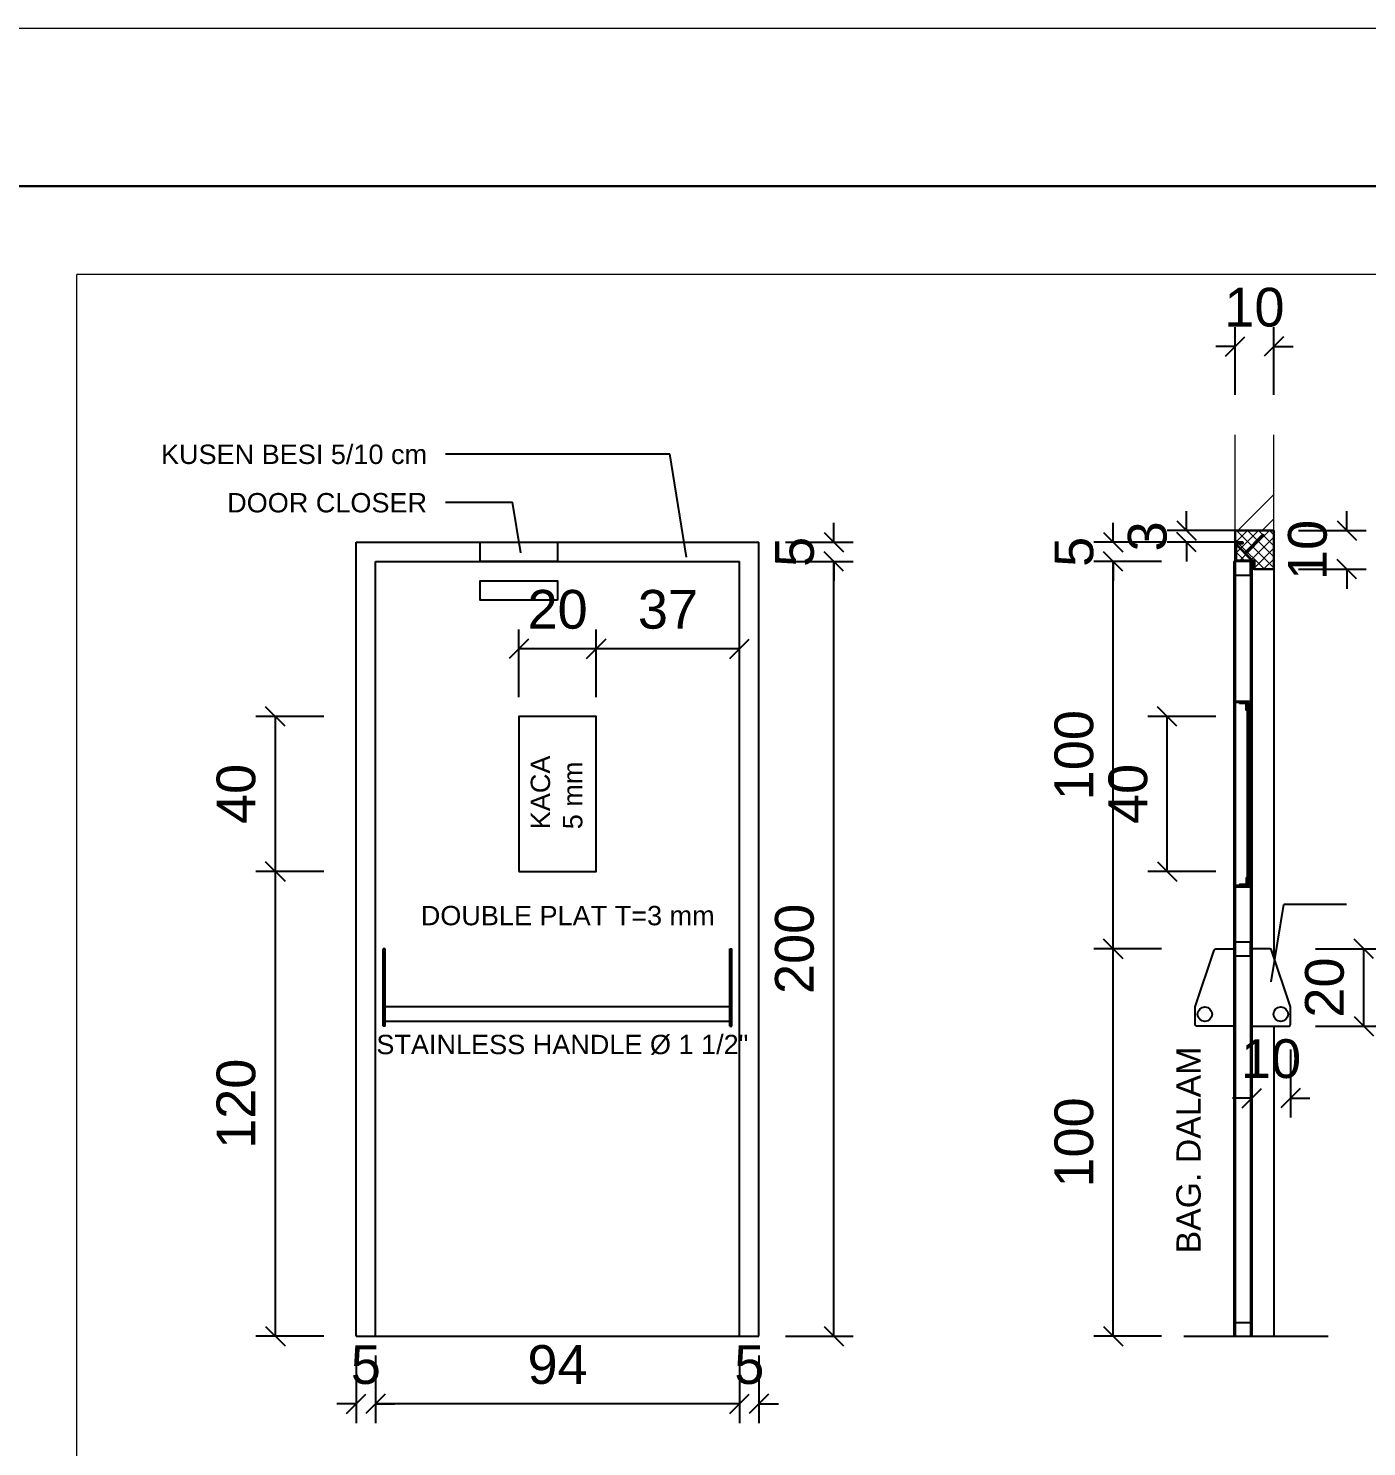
# Model space of a CAD drawing. Header units: millimetres. Extents: x -108 to 351, y -17 to 192.
# Drawn here: x 244.7 to 251.62, y 61.98 to 69.31 of the extents above; entities that cross this region are included whole.
import ezdxf
from ezdxf.enums import TextEntityAlignment as Align

# ---------------------------------------------------------------- set-up
doc = ezdxf.new("R2010")
doc.units = ezdxf.units.MM
doc.layers.get('defpoints').update_dxf_attribs({"color": 1})
for name, color, linetype, lineweight in [('ars', 11, 'Continuous', 0), ('ARSIR', 31, 'Continuous', 5), ('KOL', 1, 'Continuous', 30), ('KOP', 7, 'Continuous', 20), ('KOP GARIS', 1, 'Continuous', 30), ('lan', 7, 'Continuous', 15), ('NOT', 7, 'Continuous', 20), ('tem', 5, 'Continuous', 20), ('u', 6, 'Continuous', 20), ('u @ 1', 6, 'Continuous', 20)]:
    doc.layers.add(name, color=color, linetype=linetype, lineweight=lineweight)
for name, color, linetype in [('HID', 1, 'Continuous'), ('Kusen', 30, 'Continuous'), ('STL', 6, 'Continuous')]:
    doc.layers.add(name, color=color, linetype=linetype)
doc.styles.get("Standard").update_dxf_attribs({"font": 'arial.ttf'})
doc.dimstyles.new('SK-50', dxfattribs={"dimscale": 0, "dimtxt": 0.2, "dimasz": 0.1, "dimexe": 0.1, "dimexo": 0, "dimgap": 0.1, "dimtad": 1, "dimdec": 0, "dimlfac": 50, "dimzin": 0, "dimdsep": 46, "dimtxsty": 'Standard', "dimblk": 'OBLIQUE', "dimcen": 0.09, "dimclrd": 256, "dimclre": 256, "dimclrt": 256, "dimadec": 0, "dimazin": 0, "dimtfac": 1, "dimtdec": 0, "dimtofl": 0, "dimtmove": 0, "dimatfit": 3, "dimldrblk": 'OBLIQUE', "dimfxl": 0, "dimtolj": 1, "dimtzin": 0, "dimarcsym": 0})
pattern_1 = [(315, (251.339802, 66.71195), (-0.0282843, -0.0282843), []), (225, (251.339802, 66.71195), (-0.0282843, 0.0282843), [])]

# ---------------------------------------------------------------- blocks, each defined once
blk = doc.blocks.new('_Oblique')
at = {"color": 0, "linetype": 'ByBlock', "lineweight": -2}
blk.add_line((-0.5, -0.5), (0.5, 0.5), dxfattribs=at)
blk = doc.blocks.new('*D83')
at = {"layer": 'defpoints', "color": 0, "transparency": 16777216}
for p in [(248.6133, 66.552), (248.8633, 66.552), (248.6133, 62.552)]:
    blk.add_point(p, dxfattribs=at)
at = {"layer": 'u', "lineweight": -2, "transparency": 16777216}
for p, q in [((248.6133, 66.552), (248.9633, 66.552)), ((248.8633, 62.552), (248.8633, 66.552)), ((248.6133, 62.552), (248.9633, 62.552))]:
    blk.add_line(p, q, dxfattribs=at)
at = {"layer": 'u', "lineweight": -2, "transparency": 16777216, "xscale": 0.1, "yscale": 0.1, "zscale": 0.1}
for p, rotation in [((248.8633, 66.552), 90), ((248.8633, 62.552), 270)]:
    blk.add_blockref('_Oblique', p, dxfattribs=dict(at, rotation=rotation))
at = {"layer": 'u', "transparency": 16777216, "insert": (248.6612, 64.552), "char_height": 0.2, "attachment_point": 5, "rotation": 90}
blk.add_mtext('\\A1;200', dxfattribs=at)
blk = doc.blocks.new('*D84')
at = {"layer": 'defpoints', "color": 0, "transparency": 16777216}
for p in [(248.6133, 66.652), (248.8633, 66.652), (248.6133, 66.552)]:
    blk.add_point(p, dxfattribs=at)
at = {"layer": 'u', "lineweight": -2, "transparency": 16777216}
for p, q in [((248.8633, 66.652), (248.8633, 66.752)), ((248.6133, 66.652), (248.9633, 66.652)), ((248.6133, 66.552), (248.9633, 66.552)), ((248.8633, 66.552), (248.8633, 66.452))]:
    blk.add_line(p, q, dxfattribs=at)
at = {"layer": 'u', "lineweight": -2, "transparency": 16777216, "xscale": 0.1, "yscale": 0.1, "zscale": 0.1}
for p, rotation in [((248.8633, 66.652), 270), ((248.8633, 66.552), 90)]:
    blk.add_blockref('_Oblique', p, dxfattribs=dict(at, rotation=rotation))
at = {"layer": 'u', "transparency": 16777216, "insert": (248.6616, 66.602), "char_height": 0.2, "attachment_point": 5, "rotation": 90}
blk.add_mtext('\\A1;5', dxfattribs=at)
blk = doc.blocks.new('*D85')
at = {"layer": 'defpoints', "color": 0, "transparency": 16777216}
for p in [(246.4972, 62.4523), (248.3772, 62.4523), (246.4972, 62.2023)]:
    blk.add_point(p, dxfattribs=at)
at = {"layer": 'u', "lineweight": -2, "transparency": 16777216}
for p, q in [((246.4972, 62.4523), (246.4972, 62.1023)), ((248.3772, 62.4523), (248.3772, 62.1023)), ((248.3772, 62.2023), (246.4972, 62.2023))]:
    blk.add_line(p, q, dxfattribs=at)
at = {"layer": 'u', "lineweight": -2, "transparency": 16777216, "xscale": 0.1, "yscale": 0.1, "zscale": 0.1, "rotation": 180}
blk.add_blockref('_Oblique', (246.4972, 62.2023), dxfattribs=at)
at = {"layer": 'u', "lineweight": -2, "transparency": 16777216, "xscale": 0.1, "yscale": 0.1, "zscale": 0.1}
blk.add_blockref('_Oblique', (248.3772, 62.2023), dxfattribs=at)
at = {"layer": 'u', "transparency": 16777216, "insert": (247.4372, 62.4044), "char_height": 0.2, "attachment_point": 5}
blk.add_mtext('\\A1;94', dxfattribs=at)
blk = doc.blocks.new('*D86')
at = {"layer": 'defpoints', "color": 0, "transparency": 16777216}
for p in [(246.3972, 62.4523), (246.4972, 62.4523), (246.3972, 62.2023)]:
    blk.add_point(p, dxfattribs=at)
at = {"layer": 'u', "lineweight": -2, "transparency": 16777216}
for p, q in [((246.3972, 62.4523), (246.3972, 62.1023)), ((246.4972, 62.4523), (246.4972, 62.1023)), ((246.3972, 62.2023), (246.2972, 62.2023)), ((246.4972, 62.2023), (246.5972, 62.2023))]:
    blk.add_line(p, q, dxfattribs=at)
at = {"layer": 'u', "lineweight": -2, "transparency": 16777216, "xscale": 0.1, "yscale": 0.1, "zscale": 0.1}
blk.add_blockref('_Oblique', (246.3972, 62.2023), dxfattribs=at)
at = {"layer": 'u', "lineweight": -2, "transparency": 16777216, "xscale": 0.1, "yscale": 0.1, "zscale": 0.1, "rotation": 180}
blk.add_blockref('_Oblique', (246.4972, 62.2023), dxfattribs=at)
at = {"layer": 'u', "transparency": 16777216, "insert": (246.4472, 62.404), "char_height": 0.2, "attachment_point": 5}
blk.add_mtext('\\A1;5', dxfattribs=at)
blk = doc.blocks.new('*D87')
at = {"layer": 'defpoints', "color": 0, "transparency": 16777216}
for p in [(245.9797, 65.752), (246.2297, 65.752), (246.2297, 64.952)]:
    blk.add_point(p, dxfattribs=at)
at = {"layer": 'u', "lineweight": -2, "transparency": 16777216}
for p, q in [((246.2297, 65.752), (245.8797, 65.752)), ((245.9797, 64.952), (245.9797, 65.752)), ((246.2297, 64.952), (245.8797, 64.952))]:
    blk.add_line(p, q, dxfattribs=at)
at = {"layer": 'u', "lineweight": -2, "transparency": 16777216, "xscale": 0.1, "yscale": 0.1, "zscale": 0.1}
for p, rotation in [((245.9797, 65.752), 90), ((245.9797, 64.952), 270)]:
    blk.add_blockref('_Oblique', p, dxfattribs=dict(at, rotation=rotation))
at = {"layer": 'u', "transparency": 16777216, "insert": (245.7776, 65.352), "char_height": 0.2, "attachment_point": 5, "rotation": 90}
blk.add_mtext('\\A1;40', dxfattribs=at)
blk = doc.blocks.new('*D88')
at = {"layer": 'defpoints', "color": 0, "transparency": 16777216}
for p in [(247.2372, 66.102), (247.2372, 65.852), (247.6372, 65.852)]:
    blk.add_point(p, dxfattribs=at)
at = {"layer": 'u', "lineweight": -2, "transparency": 16777216}
for p, q in [((247.2372, 65.852), (247.2372, 66.202)), ((247.6372, 65.852), (247.6372, 66.202)), ((247.6372, 66.102), (247.2372, 66.102))]:
    blk.add_line(p, q, dxfattribs=at)
at = {"layer": 'u', "lineweight": -2, "transparency": 16777216, "xscale": 0.1, "yscale": 0.1, "zscale": 0.1, "rotation": 180}
blk.add_blockref('_Oblique', (247.2372, 66.102), dxfattribs=at)
at = {"layer": 'u', "lineweight": -2, "transparency": 16777216, "xscale": 0.1, "yscale": 0.1, "zscale": 0.1}
blk.add_blockref('_Oblique', (247.6372, 66.102), dxfattribs=at)
at = {"layer": 'u', "transparency": 16777216, "insert": (247.4372, 66.3041), "char_height": 0.2, "attachment_point": 5}
blk.add_mtext('\\A1;20', dxfattribs=at)
blk = doc.blocks.new('*D89')
at = {"layer": 'defpoints', "color": 0, "transparency": 16777216}
for p in [(247.6372, 66.102), (247.6372, 65.852), (248.3772, 65.852)]:
    blk.add_point(p, dxfattribs=at)
at = {"layer": 'u', "lineweight": -2, "transparency": 16777216}
for p, q in [((247.6372, 65.852), (247.6372, 66.202)), ((248.3772, 65.852), (248.3772, 66.202)), ((248.3772, 66.102), (247.6372, 66.102))]:
    blk.add_line(p, q, dxfattribs=at)
at = {"layer": 'u', "lineweight": -2, "transparency": 16777216, "xscale": 0.1, "yscale": 0.1, "zscale": 0.1, "rotation": 180}
blk.add_blockref('_Oblique', (247.6372, 66.102), dxfattribs=at)
at = {"layer": 'u', "lineweight": -2, "transparency": 16777216, "xscale": 0.1, "yscale": 0.1, "zscale": 0.1}
blk.add_blockref('_Oblique', (248.3772, 66.102), dxfattribs=at)
at = {"layer": 'u', "transparency": 16777216, "insert": (248.0072, 66.3041), "char_height": 0.2, "attachment_point": 5}
blk.add_mtext('\\A1;37', dxfattribs=at)
blk = doc.blocks.new('*D90')
at = {"layer": 'defpoints', "color": 0, "transparency": 16777216}
for p in [(245.9797, 64.952), (246.2297, 64.952), (246.2297, 62.552)]:
    blk.add_point(p, dxfattribs=at)
at = {"layer": 'u', "lineweight": -2, "transparency": 16777216}
for p, q in [((246.2297, 64.952), (245.8797, 64.952)), ((245.9797, 62.552), (245.9797, 64.952)), ((246.2297, 62.552), (245.8797, 62.552))]:
    blk.add_line(p, q, dxfattribs=at)
at = {"layer": 'u', "lineweight": -2, "transparency": 16777216, "xscale": 0.1, "yscale": 0.1, "zscale": 0.1}
for p, rotation in [((245.9797, 64.952), 90), ((245.9797, 62.552), 270)]:
    blk.add_blockref('_Oblique', p, dxfattribs=dict(at, rotation=rotation))
at = {"layer": 'u', "transparency": 16777216, "insert": (245.7776, 63.752), "char_height": 0.2, "attachment_point": 5, "rotation": 90}
blk.add_mtext('\\A1;120', dxfattribs=at)
blk = doc.blocks.new('*D91')
at = {"layer": 'defpoints', "color": 0, "transparency": 16777216}
for p in [(250.5856, 65.752), (250.8356, 65.752), (250.8356, 64.952)]:
    blk.add_point(p, dxfattribs=at)
at = {"layer": 'u', "lineweight": -2, "transparency": 16777216}
for p, q in [((250.8356, 65.752), (250.4856, 65.752)), ((250.5856, 64.952), (250.5856, 65.752)), ((250.8356, 64.952), (250.4856, 64.952))]:
    blk.add_line(p, q, dxfattribs=at)
at = {"layer": 'u', "lineweight": -2, "transparency": 16777216, "xscale": 0.1, "yscale": 0.1, "zscale": 0.1}
for p, rotation in [((250.5856, 65.752), 90), ((250.5856, 64.952), 270)]:
    blk.add_blockref('_Oblique', p, dxfattribs=dict(at, rotation=rotation))
at = {"layer": 'u', "transparency": 16777216, "insert": (250.3835, 65.352), "char_height": 0.2, "attachment_point": 5, "rotation": 90}
blk.add_mtext('\\A1;40', dxfattribs=at)
blk = doc.blocks.new('*D92')
at = {"layer": 'defpoints', "color": 0, "transparency": 16777216}
for p in [(251.3506, 64.5523), (251.6006, 64.5523), (251.3506, 64.1523)]:
    blk.add_point(p, dxfattribs=at)
at = {"layer": 'u', "lineweight": -2, "transparency": 16777216}
for p, q in [((251.3506, 64.5523), (251.7006, 64.5523)), ((251.6006, 64.1523), (251.6006, 64.5523)), ((251.3506, 64.1523), (251.7006, 64.1523))]:
    blk.add_line(p, q, dxfattribs=at)
at = {"layer": 'u', "lineweight": -2, "transparency": 16777216, "xscale": 0.1, "yscale": 0.1, "zscale": 0.1}
for p, rotation in [((251.6006, 64.5523), 90), ((251.6006, 64.1523), 270)]:
    blk.add_blockref('_Oblique', p, dxfattribs=dict(at, rotation=rotation))
at = {"layer": 'u', "transparency": 16777216, "insert": (251.3984, 64.3523), "char_height": 0.2, "attachment_point": 5, "rotation": 90}
blk.add_mtext('\\A1;20', dxfattribs=at)
blk = doc.blocks.new('*D93')
at = {"layer": 'defpoints', "color": 0, "transparency": 16777216}
for p in [(251.0216, 64.0317), (251.2216, 64.0317), (251.0216, 63.7817)]:
    blk.add_point(p, dxfattribs=at)
at = {"layer": 'u', "lineweight": -2, "transparency": 16777216}
for p, q in [((251.0216, 64.0317), (251.0216, 63.6817)), ((251.2216, 64.0317), (251.2216, 63.6817)), ((251.0216, 63.7817), (250.9216, 63.7817)), ((251.2216, 63.7817), (251.3216, 63.7817))]:
    blk.add_line(p, q, dxfattribs=at)
at = {"layer": 'u', "lineweight": -2, "transparency": 16777216, "xscale": 0.1, "yscale": 0.1, "zscale": 0.1}
blk.add_blockref('_Oblique', (251.0216, 63.7817), dxfattribs=at)
at = {"layer": 'u', "lineweight": -2, "transparency": 16777216, "xscale": 0.1, "yscale": 0.1, "zscale": 0.1, "rotation": 180}
blk.add_blockref('_Oblique', (251.2216, 63.7817), dxfattribs=at)
at = {"layer": 'u', "transparency": 16777216, "insert": (251.1216, 63.9839), "char_height": 0.2, "attachment_point": 5}
blk.add_mtext('\\A1;10', dxfattribs=at)
blk = doc.blocks.new('*D94')
at = {"layer": 'defpoints', "color": 0, "transparency": 16777216}
for p in [(250.3066, 64.5523), (250.5566, 64.5523), (250.5566, 62.5523)]:
    blk.add_point(p, dxfattribs=at)
at = {"layer": 'u', "lineweight": -2, "transparency": 16777216}
for p, q in [((250.5566, 64.5523), (250.2066, 64.5523)), ((250.3066, 62.5523), (250.3066, 64.5523)), ((250.5566, 62.5523), (250.2066, 62.5523))]:
    blk.add_line(p, q, dxfattribs=at)
at = {"layer": 'u', "lineweight": -2, "transparency": 16777216, "xscale": 0.1, "yscale": 0.1, "zscale": 0.1}
for p, rotation in [((250.3066, 64.5523), 90), ((250.3066, 62.5523), 270)]:
    blk.add_blockref('_Oblique', p, dxfattribs=dict(at, rotation=rotation))
at = {"layer": 'u', "transparency": 16777216, "insert": (250.1045, 63.5523), "char_height": 0.2, "attachment_point": 5, "rotation": 90}
blk.add_mtext('\\A1;100', dxfattribs=at)
blk = doc.blocks.new('*D95')
at = {"layer": 'defpoints', "color": 0, "transparency": 16777216}
for p in [(250.3066, 66.5523), (250.5566, 66.5523), (250.5566, 64.5523)]:
    blk.add_point(p, dxfattribs=at)
at = {"layer": 'u', "lineweight": -2, "transparency": 16777216}
for p, q in [((250.5566, 66.5523), (250.2066, 66.5523)), ((250.3066, 64.5523), (250.3066, 66.5523)), ((250.5566, 64.5523), (250.2066, 64.5523))]:
    blk.add_line(p, q, dxfattribs=at)
at = {"layer": 'u', "lineweight": -2, "transparency": 16777216, "xscale": 0.1, "yscale": 0.1, "zscale": 0.1}
for p, rotation in [((250.3066, 66.5523), 90), ((250.3066, 64.5523), 270)]:
    blk.add_blockref('_Oblique', p, dxfattribs=dict(at, rotation=rotation))
at = {"layer": 'u', "transparency": 16777216, "insert": (250.1045, 65.5523), "char_height": 0.2, "attachment_point": 5, "rotation": 90}
blk.add_mtext('\\A1;100', dxfattribs=at)
blk = doc.blocks.new('*D96')
at = {"layer": 'defpoints', "color": 0, "transparency": 16777216}
for p in [(250.9356, 67.6621), (250.9356, 67.4121), (251.1356, 67.4121)]:
    blk.add_point(p, dxfattribs=at)
at = {"layer": 'u', "lineweight": -2, "transparency": 16777216}
for p, q in [((250.9356, 67.4121), (250.9356, 67.7621)), ((251.1356, 67.4121), (251.1356, 67.7621)), ((250.9356, 67.6621), (250.8356, 67.6621)), ((251.1356, 67.6621), (251.2356, 67.6621))]:
    blk.add_line(p, q, dxfattribs=at)
at = {"layer": 'u', "lineweight": -2, "transparency": 16777216, "xscale": 0.1, "yscale": 0.1, "zscale": 0.1}
blk.add_blockref('_Oblique', (250.9356, 67.6621), dxfattribs=at)
at = {"layer": 'u', "lineweight": -2, "transparency": 16777216, "xscale": 0.1, "yscale": 0.1, "zscale": 0.1, "rotation": 180}
blk.add_blockref('_Oblique', (251.1356, 67.6621), dxfattribs=at)
at = {"layer": 'u', "transparency": 16777216, "insert": (251.0356, 67.8642), "char_height": 0.2, "attachment_point": 5}
blk.add_mtext('\\A1;10', dxfattribs=at)
blk = doc.blocks.new('*D97')
at = {"layer": 'defpoints', "color": 0, "transparency": 16777216}
for p in [(250.3066, 66.6523), (250.5566, 66.6523), (250.5566, 66.5523)]:
    blk.add_point(p, dxfattribs=at)
at = {"layer": 'u', "lineweight": -2, "transparency": 16777216}
for p, q in [((250.3066, 66.6523), (250.3066, 66.7523)), ((250.5566, 66.6523), (250.2066, 66.6523)), ((250.5566, 66.5523), (250.2066, 66.5523)), ((250.3066, 66.5523), (250.3066, 66.4523))]:
    blk.add_line(p, q, dxfattribs=at)
at = {"layer": 'u', "lineweight": -2, "transparency": 16777216, "xscale": 0.1, "yscale": 0.1, "zscale": 0.1}
for p, rotation in [((250.3066, 66.6523), 270), ((250.3066, 66.5523), 90)]:
    blk.add_blockref('_Oblique', p, dxfattribs=dict(at, rotation=rotation))
at = {"layer": 'u', "transparency": 16777216, "insert": (250.1049, 66.6023), "char_height": 0.2, "attachment_point": 5, "rotation": 90}
blk.add_mtext('\\A1;5', dxfattribs=at)
blk = doc.blocks.new('KOPA2-TPAK r')
at = {"layer": 'KOP'}
blk.add_lwpolyline([(0, 0), (59.4, 0), (59.4, 42.135), (0, 42.135)], close=True, dxfattribs=at)
at = {"layer": 'KOP GARIS'}
blk.add_lwpolyline([(0.8148, 0.8148), (58.5852, 0.8148), (58.5852, 41.3202), (0.8148, 41.3202)], close=True, dxfattribs=at)
at = {"layer": 'KOP'}
for p in [(51.8642, 6.6116), (51.8642, 6.2116), (51.8642, 5.8116)]:
    blk.add_attdef('JUDUL', p, '', height=0.25, dxfattribs=at)
for tag, p in [('SKALA', (51.8156, 4.9133)), ('SKALA', (51.8156, 4.6019)), ('SKALA', (51.8156, 4.3123)), ('AR-00', (57.7488, 3.1954))]:
    blk.add_attdef(tag, text='', height=0.1716, dxfattribs=at).set_placement(p, align=Align.MIDDLE_CENTER)
blk = doc.blocks.new('*D99')
at = {"layer": 'defpoints', "color": 0, "transparency": 16777216}
for p in [(248.3772, 62.4523), (248.4772, 62.4523), (248.4772, 62.2023)]:
    blk.add_point(p, dxfattribs=at)
at = {"layer": 'u', "lineweight": -2, "transparency": 16777216}
for p, q in [((248.3772, 62.4523), (248.3772, 62.1023)), ((248.4772, 62.4523), (248.4772, 62.1023)), ((248.3772, 62.2023), (248.2772, 62.2023)), ((248.4772, 62.2023), (248.5772, 62.2023))]:
    blk.add_line(p, q, dxfattribs=at)
at = {"layer": 'u', "lineweight": -2, "transparency": 16777216, "xscale": 0.1, "yscale": 0.1, "zscale": 0.1}
blk.add_blockref('_Oblique', (248.3772, 62.2023), dxfattribs=at)
at = {"layer": 'u', "lineweight": -2, "transparency": 16777216, "xscale": 0.1, "yscale": 0.1, "zscale": 0.1, "rotation": 180}
blk.add_blockref('_Oblique', (248.4772, 62.2023), dxfattribs=at)
at = {"layer": 'u', "transparency": 16777216, "insert": (248.4272, 62.404), "char_height": 0.2, "attachment_point": 5}
blk.add_mtext('\\A1;5', dxfattribs=at)
blk = doc.blocks.new('*D101')
at = {"layer": 'defpoints', "color": 0, "transparency": 16777216}
for p in [(251.2625, 66.712), (251.5125, 66.712), (251.2625, 66.512)]:
    blk.add_point(p, dxfattribs=at)
at = {"layer": 'u', "lineweight": -2, "transparency": 16777216}
for p, q in [((251.5125, 66.712), (251.5125, 66.812)), ((251.2625, 66.712), (251.6125, 66.712)), ((251.2625, 66.512), (251.6125, 66.512)), ((251.5125, 66.512), (251.5125, 66.412))]:
    blk.add_line(p, q, dxfattribs=at)
at = {"layer": 'u', "lineweight": -2, "transparency": 16777216, "xscale": 0.1, "yscale": 0.1, "zscale": 0.1}
for p, rotation in [((251.5125, 66.712), 270), ((251.5125, 66.512), 90)]:
    blk.add_blockref('_Oblique', p, dxfattribs=dict(at, rotation=rotation))
at = {"layer": 'u', "transparency": 16777216, "insert": (251.3104, 66.612), "char_height": 0.2, "attachment_point": 5, "rotation": 90}
blk.add_mtext('\\A1;10', dxfattribs=at)
blk = doc.blocks.new('*D102')
at = {"layer": 'defpoints', "color": 0, "transparency": 16777216}
for p in [(250.6856, 66.712), (250.9356, 66.712), (250.9356, 66.6523)]:
    blk.add_point(p, dxfattribs=at)
at = {"layer": 'u', "lineweight": -2, "transparency": 16777216}
for p, q in [((250.6856, 66.712), (250.6856, 66.812)), ((250.9356, 66.712), (250.5856, 66.712)), ((250.9356, 66.6523), (250.5856, 66.6523)), ((250.6856, 66.6523), (250.6856, 66.5523))]:
    blk.add_line(p, q, dxfattribs=at)
at = {"layer": 'u', "lineweight": -2, "transparency": 16777216, "xscale": 0.1, "yscale": 0.1, "zscale": 0.1}
for p, rotation in [((250.6856, 66.712), 270), ((250.6856, 66.6523), 90)]:
    blk.add_blockref('_Oblique', p, dxfattribs=dict(at, rotation=rotation))
at = {"layer": 'u', "transparency": 16777216, "insert": (250.4834, 66.6821), "char_height": 0.2, "attachment_point": 5, "rotation": 90}
blk.add_mtext('\\A1;3', dxfattribs=at)

msp = doc.modelspace()

# ---------------------------------------------------------------- hatches: boundary and pattern name
at = {"layer": 'ars'}
h = msp.add_hatch(dxfattribs=at)
h.set_pattern_fill('TEMBOK', color=256, scale=0.502197)
h.set_pattern_definition([(225, (261.2794, 157.1707), (0.355107, -0.355107), []), (225, (261.15387, 157.1707), (0.355107, -0.355107), [])])
h.paths.add_polyline_path([(251.13559, 67.20568), (250.9356, 67.20568), (250.9356, 66.71195), (251.13559, 66.71195)])
at = {"layer": 'ARSIR'}
h = msp.add_hatch(dxfattribs=at)
h.set_pattern_fill('_USER', color=256, scale=0.04, angle=405, style=0, double=1, pattern_type=0)
h.set_pattern_definition(pattern_1)
edge = h.paths.add_edge_path()
edge.add_line((251.13559, 66.71195), (251.13559, 66.51195))
edge.add_line((251.13559, 66.51195), (251.03517, 66.51195))
edge.add_line((251.03517, 66.51195), (251.03517, 66.55795))
edge.add_line((251.03517, 66.55795), (250.94459, 66.55795))
edge.add_arc((250.94459, 66.56095), 0.003, -540, -450, ccw=False)
edge.add_line((250.94159, 66.56095), (250.94159, 66.64295))
edge.add_arc((250.94459, 66.64295), 0.003, -270, -180, ccw=False)
edge.add_line((250.94459, 66.64595), (250.97559, 66.64595))
edge.add_line((250.97559, 66.64595), (250.97559, 66.65195))
edge.add_line((250.97559, 66.65195), (250.93559, 66.65195))
edge.add_line((250.93559, 66.65195), (250.93559, 66.71195))
edge.add_line((250.93559, 66.71195), (251.13559, 66.71195))
h = msp.add_hatch(dxfattribs=at)
h.set_pattern_fill('_USER', color=256, scale=0.04, angle=405, style=0, double=1, pattern_type=0)
h.set_pattern_definition(pattern_1)
edge = h.paths.add_edge_path()
edge.add_line((251.13559, 66.71195), (251.13559, 66.51195))
edge.add_line((251.13559, 66.51195), (251.03517, 66.51195))
edge.add_line((251.03517, 66.51195), (251.03517, 66.55795))
edge.add_line((251.03517, 66.55795), (250.94459, 66.55795))
edge.add_arc((250.94459, 66.56095), 0.003, -540, -450, ccw=False)
edge.add_line((250.94159, 66.56095), (250.94159, 66.64295))
edge.add_arc((250.94459, 66.64295), 0.003, -270, -180, ccw=False)
edge.add_line((250.94459, 66.64595), (250.97559, 66.64595))
edge.add_line((250.97559, 66.64595), (250.97559, 66.65195))
edge.add_line((250.97559, 66.65195), (250.93559, 66.65195))
edge.add_line((250.93559, 66.65195), (250.93559, 66.71195))
edge.add_line((250.93559, 66.71195), (251.13559, 66.71195))

# ---------------------------------------------------------------- linework, layer by layer
at = {"layer": 'ars', "lineweight": -3}
for p, q in [((250.92959, 66.55195), (250.92959, 62.55227)), ((251.02159, 66.55195), (250.92959, 66.55195)), ((251.02159, 66.55195), (251.02159, 62.55227)), ((250.93559, 65.83195), (250.92959, 65.83195)), ((250.99759, 65.82395), (250.99759, 64.87995)), ((251.01559, 65.83195), (251.02159, 65.83195)), ((251.00759, 65.75595), (251.00759, 64.94795)), ((251.01559, 65.75195), (251.02159, 65.75195))]:
    msp.add_line(p, q, dxfattribs=at)
for points in [[(250.93559, 65.83195), (251.01559, 65.83195), (251.01559, 65.75195), (251.01159, 65.75195, -0.4142136), (251.00759, 65.75595), (251.00759, 65.81995, 0.4142136), (251.00359, 65.82395), (250.93959, 65.82395, -0.4142136), (250.93559, 65.82795), (250.93559, 65.83195)], [(250.93559, 64.87195), (251.01559, 64.87195), (251.01559, 64.95195), (251.01159, 64.95195, 0.4142136), (251.00759, 64.94795), (251.00759, 64.88395, -0.4142136), (251.00359, 64.87995), (250.93959, 64.87995, 0.4142136), (250.93559, 64.87595), (250.93559, 64.87195)]]:
    msp.add_lwpolyline(points, format="xyb", dxfattribs=at)
for points in [[(250.99159, 65.81995), (250.95959, 65.81995, -0.4142136), (250.95759, 65.82195), (250.95759, 65.82395), (250.99759, 65.82395), (250.99759, 65.78395), (250.99559, 65.78395, -0.4142136), (250.99359, 65.78595), (250.99359, 65.81795, 0.4142136)], [(250.99159, 64.88395), (250.95959, 64.88395, 0.4142136), (250.95759, 64.88195), (250.95759, 64.87995), (250.99759, 64.87995), (250.99759, 64.91995), (250.99559, 64.91995, 0.4142136), (250.99359, 64.91795), (250.99359, 64.88595, -0.4142136)]]:
    msp.add_lwpolyline(points, format="xyb", close=True, dxfattribs=at)
at = {"layer": 'HID'}
for p, q in [((250.98605, 66.59941), (251.08159, 66.69495)), ((250.98887, 66.59658), (251.08559, 66.69329)), ((250.94159, 66.63764), (251.02128, 66.55795)), ((250.94161, 66.64328), (251.02693, 66.55795))]:
    msp.add_line(p, q, dxfattribs=at)
msp.add_lwpolyline([(250.9852, 66.59969), (250.98548, 66.59997), (250.98944, 66.59601), (250.98916, 66.59573)], dxfattribs=at)
at = {"layer": 'KOL'}
msp.add_line((250.97559, 66.65195), (250.93559, 66.65195), dxfattribs=at)
msp.add_lwpolyline([(251.13559, 66.71195), (251.13559, 66.51195), (251.03517, 66.51195), (251.03517, 66.55795), (250.94459, 66.55795, -0.4142136), (250.94159, 66.56095), (250.94159, 66.64295, -0.4142136), (250.94459, 66.64595), (250.97559, 66.64595), (250.97559, 66.65195), (250.93559, 66.65195), (250.93559, 66.71195)], format="xyb", close=True, dxfattribs=at)
msp.add_lwpolyline([(251.13559, 66.71195), (251.13559, 66.51195), (251.03517, 66.51195), (251.03517, 66.55795), (250.94459, 66.55795, -0.4142136), (250.94159, 66.56095), (250.94159, 66.64295, -0.4142136), (250.94459, 66.64595), (250.97559, 66.64595), (250.97559, 66.65195), (250.93559, 66.65195), (250.93559, 66.71195)], format="xyb", close=True, dxfattribs=at)
at = {"layer": 'Kusen'}
for p, q in [((246.39719, 62.55195), (246.39719, 66.65195)), ((246.39719, 66.65195), (248.47719, 66.65195)), ((248.47719, 62.55195), (248.47719, 66.65195)), ((246.49719, 62.55195), (246.49719, 66.55195)), ((246.49719, 66.55195), (248.37719, 66.55195)), ((248.37719, 62.55195), (248.37719, 66.55195)), ((246.53719, 64.15227), (246.53719, 64.55227)), ((246.54719, 64.55227), (246.53719, 64.55227)), ((246.54719, 64.15227), (246.54719, 64.55227)), ((248.32719, 64.55227), (248.33719, 64.55227)), ((248.32719, 64.15227), (248.32719, 64.55227)), ((248.33719, 64.15227), (248.33719, 64.55227)), ((248.32719, 64.25227), (246.54719, 64.25227)), ((248.32719, 64.17727), (246.54719, 64.17727)), ((246.54719, 64.15227), (246.53719, 64.15227)), ((248.32719, 64.15227), (248.33719, 64.15227))]:
    msp.add_line(p, q, dxfattribs=at)
at = {"layer": 'Kusen', "lineweight": -3}
for p, q in [((251.13559, 66.59163), (251.13559, 64.51027)), ((250.93559, 66.55195), (250.93559, 62.55227)), ((251.01559, 66.55195), (251.01559, 62.55227)), ((251.13559, 64.15227), (251.13559, 62.55227)), ((250.93559, 62.62227), (251.01559, 62.62227))]:
    msp.add_line(p, q, dxfattribs=at)
at = {"layer": 'Kusen'}
for points in [[(247.43719, 66.55195), (247.03719, 66.55195), (247.03719, 66.65195), (247.43719, 66.65195)], [(247.43719, 66.35195), (247.03719, 66.35195), (247.03719, 66.45195), (247.43719, 66.45195)], [(247.23719, 64.95195), (247.63719, 64.95195), (247.63719, 65.75195), (247.23719, 65.75195)]]:
    msp.add_lwpolyline(points, close=True, dxfattribs=at)
at = {"layer": 'Kusen', "lineweight": -3}
for points in [[(250.93559, 66.48195), (251.01559, 66.48195), (251.01559, 66.55195), (250.93559, 66.55195)], [(250.93559, 64.51695), (251.01559, 64.51695), (251.01559, 64.58695), (250.93559, 64.58695)]]:
    msp.add_lwpolyline(points, close=True, dxfattribs=at)
at = {"layer": 'Kusen'}
for points in [[(250.92959, 64.15227), (250.73959, 64.15227, -0.4142136), (250.72959, 64.16227), (250.72959, 64.25227), (250.82731, 64.54543, -0.3228228), (250.8368, 64.55227), (250.92959, 64.55227)], [(251.02159, 64.15227), (251.21159, 64.15227, 0.4142136), (251.22159, 64.16227), (251.22159, 64.25227), (251.12387, 64.54543, 0.3228228), (251.11438, 64.55227), (251.02159, 64.55227)]]:
    msp.add_lwpolyline(points, format="xyb", dxfattribs=at)
for centre in [(250.77959, 64.21477), (251.17159, 64.21477)]:
    msp.add_circle(centre, 0.0375, dxfattribs=at)
at = {"layer": 'lan'}
for p in [(244.95435, 47.63506), (256.45435, 68.03506)]:
    msp.add_line(p, (244.95435, 68.03506), dxfattribs=at)
at = {"layer": 'lan', "lineweight": -3}
for p, q in [((246.39719, 62.55195), (248.47719, 62.55195)), ((250.67165, 62.55227), (251.41623, 62.55227))]:
    msp.add_line(p, q, dxfattribs=at)
at = {"layer": 'NOT', "linetype": 'Continuous', "lineweight": -3, "ltscale": 1.5}
for p, q in [((246.85908, 67.10883), (248.0164, 67.10883)), ((248.10353, 66.57462), (248.0164, 67.10883)), ((246.85908, 66.85883), (247.20499, 66.85883)), ((247.24762, 66.59746), (247.20499, 66.85883)), ((251.12182, 64.38213), (251.18677, 64.78033)), ((251.51036, 64.78033), (251.18677, 64.78033))]:
    msp.add_line(p, q, dxfattribs=at)
at = {"layer": 'STL'}
msp.add_lwpolyline([(251.03517, 66.51195), (251.02917, 66.51195), (251.02917, 66.54895, 0.4142136), (251.02617, 66.55195), (250.93959, 66.55195, -0.4142136), (250.93559, 66.55595), (250.93559, 66.64795, -0.4142136), (250.93959, 66.65195), (250.97559, 66.65195), (250.97559, 66.64595), (250.94459, 66.64595, 0.4142136), (250.94159, 66.64295), (250.94159, 66.56095, 0.4142136), (250.94459, 66.55795), (251.03117, 66.55795, -0.4142136), (251.03517, 66.55395)], format="xyb", close=True, dxfattribs=at)
at = {"layer": 'tem'}
for p, q in [((250.93559, 66.71195), (250.93559, 67.20568)), ((251.13559, 66.71195), (251.13559, 67.20568))]:
    msp.add_line(p, q, dxfattribs=at)

# ---------------------------------------------------------------- block references
at = {"layer": 'KOP'}
msp.add_blockref('KOPA2-TPAK r', (230.63958, 27.17029), dxfattribs=at)

# ---------------------------------------------------------------- texts
at = {"layer": 'NOT', "lineweight": -3, "char_height": 0.1}
for s, width, insert, attachment_point in [('\\A1;KUSEN BESI 5/10 cm', 2.8766476, (246.76324, 67.15589), 3), ('DOOR CLOSER', 2.1146561, (246.76324, 66.90589), 3), ('DOUBLE PLAT T=3 mm', 1.5465602, (248.24831, 64.77389), 3), ('STAINLESS HANDLE %%C 1 1/2"', 1.9414325, (246.50146, 64.10837), 1)]:
    msp.add_mtext_dynamic_manual_height_columns(s, width=width, gutter_width=1, heights=[0], dxfattribs=dict(at, insert=insert, attachment_point=attachment_point))
at = {"layer": 'NOT', "lineweight": -3, "attachment_point": 1, "rotation": 90}
for s, width, insert, char_height in [('KACA\\P5 mm', 0.7690582, (247.29842, 65.16973), 0.1), ('\\pi0.013768;BAG. DALAM', 1.0689745, (250.63279, 62.96579), 0.125)]:
    msp.add_mtext_dynamic_manual_height_columns(s, width=width, gutter_width=1, heights=[0], dxfattribs=dict(at, insert=insert, char_height=char_height))

# ---------------------------------------------------------------- dimensions: what is measured, and where the dimension line sits
at = {"layer": 'u @ 1'}
for base, p1, p2, angle, override, picture, middle in [((250.9356, 67.66206), (251.13559, 67.41206), (250.9356, 67.41206), 180, {"dimscale": 1, "dimtix": 0, "dimtofl": 0, "dimtmove": 0, "dimatfit": 3}, '*D96', (251.03559, 67.66206)), ((250.6856, 66.71195), (250.9356, 66.65227), (250.9356, 66.71195), 90, {"dimscale": 1, "dimtix": 0, "dimtofl": 0, "dimtmove": 0, "dimatfit": 3}, '*D102', (250.6856, 66.68211)), ((251.51249, 66.71195), (251.26249, 66.51195), (251.26249, 66.71195), 90, {"dimscale": 1, "dimtix": 0, "dimtofl": 0, "dimtmove": 0, "dimatfit": 3}, '*D101', (251.51249, 66.61195)), ((248.86335, 66.65195), (248.61335, 66.55195), (248.61335, 66.65195), 90, {"dimscale": 1, "dimtix": 0, "dimtofl": 0, "dimtmove": 0, "dimatfit": 3}, '*D84', (248.86335, 66.60195)), ((250.30665, 66.65227), (250.55665, 66.55227), (250.55665, 66.65227), 90, {"dimscale": 1, "dimtix": 0, "dimtofl": 0, "dimtmove": 0, "dimatfit": 3}, '*D97', (250.30665, 66.60227)), ((247.23719, 66.10195), (247.63719, 65.85195), (247.23719, 65.85195), 180, {"dimscale": 1, "dimtix": 0, "dimtofl": 0, "dimtmove": 0, "dimatfit": 3}, '*D88', (247.43719, 66.10195)), ((247.63719, 66.10195), (248.37719, 65.85195), (247.63719, 65.85195), 180, {"dimscale": 1, "dimtix": 0, "dimtofl": 0, "dimtmove": 0, "dimatfit": 3}, '*D89', (248.00719, 66.10195)), ((251.60056, 64.55227), (251.35056, 64.15227), (251.35056, 64.55227), 90, {"dimscale": 1, "dimtix": 0, "dimtofl": 0, "dimtmove": 0, "dimatfit": 3}, '*D92', (251.60056, 64.35227)), ((251.02159, 63.78174), (251.22159, 64.03174), (251.02159, 64.03174), 180, {"dimscale": 1, "dimtix": 0, "dimtofl": 0, "dimtmove": 0, "dimatfit": 3}, '*D93', (251.12159, 63.78174)), ((246.39719, 62.20227), (246.49719, 62.45227), (246.39719, 62.45227), 180, {"dimscale": 1, "dimtxt": 0.2, "dimtix": 0, "dimtofl": 0, "dimtmove": 0, "dimatfit": 3}, '*D86', (246.44719, 62.20227)), ((246.49719, 62.20227), (248.37719, 62.45227), (246.49719, 62.45227), 180, {"dimscale": 1, "dimtxt": 0.2, "dimtix": 0, "dimtofl": 0, "dimtmove": 0, "dimatfit": 3}, '*D85', (247.43719, 62.20227))]:
    dim = msp.add_linear_dim(base=base, p1=p1, p2=p2, angle=angle, dimstyle='SK-50', override=override, dxfattribs=at)
    dim.commit()
    dim.dimension.update_dxf_attribs({"geometry": picture, "text_midpoint": middle, "dimtype": 128})
for base, p1, p2, picture, middle in [((248.86335, 66.55195), (248.61335, 62.55195), (248.61335, 66.55195), '*D83', (248.66123, 64.55195)), ((250.30665, 66.55227), (250.55665, 64.55227), (250.55665, 66.55227), '*D95', (250.10453, 65.55227)), ((245.97973, 65.75195), (246.22973, 64.95195), (246.22973, 65.75195), '*D87', (245.77761, 65.35195)), ((250.58559, 65.75195), (250.83559, 64.95195), (250.83559, 65.75195), '*D91', (250.38348, 65.35195)), ((245.97973, 64.95195), (246.22973, 62.55195), (246.22973, 64.95195), '*D90', (245.77761, 63.75195)), ((250.30665, 64.55227), (250.55665, 62.55227), (250.55665, 64.55227), '*D94', (250.10453, 63.55227))]:
    dim = msp.add_linear_dim(base=base, p1=p1, p2=p2, angle=90, dimstyle='SK-50', override={"dimscale": 1, "dimtix": 0, "dimtofl": 0, "dimtmove": 0, "dimatfit": 3}, dxfattribs=at)
    dim.commit()
    dim.dimension.update_dxf_attribs({"geometry": picture, "text_midpoint": middle})
dim = msp.add_linear_dim(base=(248.47719, 62.20227), p1=(248.37719, 62.45227), p2=(248.47719, 62.45227), dimstyle='SK-50', override={"dimscale": 1, "dimtxt": 0.2, "dimtix": 0, "dimtofl": 0, "dimtmove": 0, "dimatfit": 3}, dxfattribs=at)
dim.commit()
dim.dimension.update_dxf_attribs({"geometry": '*D99', "text_midpoint": (248.42719, 62.20227), "dimtype": 128})

doc.saveas('drawing.dxf')
